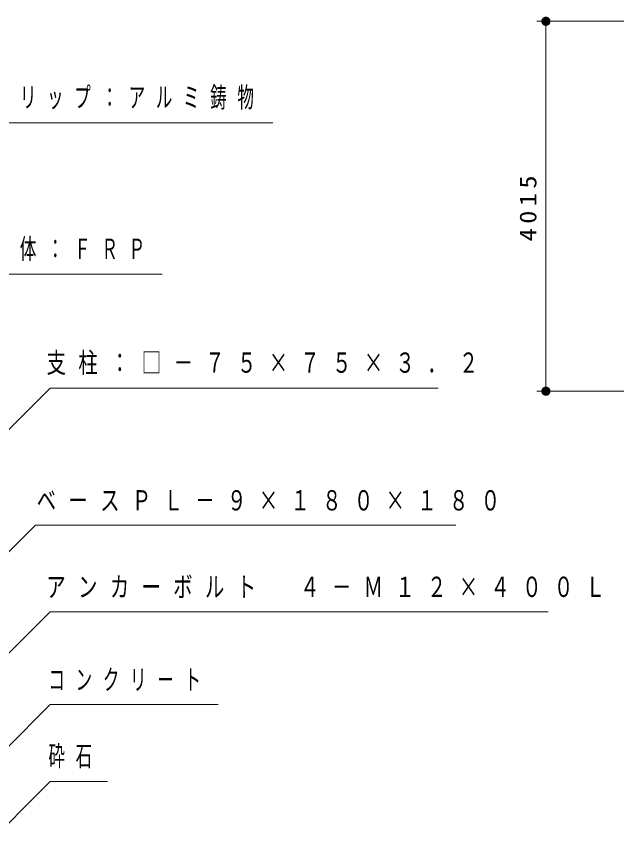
# Model space of a CAD drawing. Units: millimetres on the paper, with parts at other scales. Extents: x -365 to 0, y 0 to 257.
# Drawn here: x -156 to -90.9, y 92.8 to 183.3 of the extents above; entities that cross this region are included whole.
import ezdxf

# ---------------------------------------------------------------- set-up
doc = ezdxf.new("R2010")
doc.units = ezdxf.units.MM
doc.layers.add('1_100', color=7, linetype='Continuous', lineweight=25)
doc.layers.add('1_20', color=7, linetype='Continuous', lineweight=25)
doc.styles.add('ＭＳ ゴシック', font='')
doc.styles.get('ＭＳ ゴシック').set_extended_font_data('MS Gothic')

# ---------------------------------------------------------------- blocks, each defined once
blk = doc.blocks.new('filled_dot')
at = {"color": 0, "linetype": 'Continuous', "lineweight": -2, "const_width": 1.25}
blk.add_lwpolyline([(-0.625, 0, 1), (0.625, 0, 1)], format="xyb", close=True, dxfattribs=at)

msp = doc.modelspace()

# ---------------------------------------------------------------- linework, layer by layer
at = {"layer": '1_100', "lineweight": 13}
for p, q in [((-78.377, 182.765), (-99.583, 182.765)), ((-98.583, 142.615), (-98.583, 182.765)), ((-78.377, 142.615), (-99.583, 142.615))]:
    msp.add_line(p, q, dxfattribs=at)
at = {"layer": '1_20', "lineweight": 13}
for points in [[(-166.732, 163.234), (-158.215, 171.751), (-128.215, 171.751)], [(-164.798, 148.724), (-158.215, 155.307), (-140.215, 155.307)], [(-170.348, 124.97), (-152.375, 142.943), (-110.288, 142.943)], [(-166.959, 115.111), (-153.991, 128.08), (-108.359, 128.08)], [(-167.855, 103.19), (-152.375, 118.67), (-98.333, 118.67)], [(-162.203, 98.766), (-152.375, 108.595), (-134.161, 108.595)], [(-159.853, 92.784), (-152.375, 100.262), (-146.161, 100.262)]]:
    msp.add_lwpolyline(points, dxfattribs=at)

# ---------------------------------------------------------------- block references
at = {"layer": '1_100', "lineweight": 13, "xscale": 0.4, "yscale": 0.4}
for p, rotation in [((-98.583, 182.765), 270), ((-98.583, 142.615), 90)]:
    msp.add_blockref('filled_dot', p, dxfattribs=dict(at, rotation=rotation))

# ---------------------------------------------------------------- texts
at = {"layer": '1_100', "insert": (-99.583, 162.69), "char_height": 1.833, "attachment_point": 8, "rotation": 90, "style": 'ＭＳ ゴシック'}
msp.add_mtext('\\T1.33;\\W1.15;4015', dxfattribs=at)
at = {"layer": '1_20', "char_height": 2.199, "attachment_point": 4, "style": 'ＭＳ ゴシック'}
for s, insert in [('\\T1.64;\\W0.6;グリップ：アルミ鋳物', (-158.632, 174.401)), ('\\T1.64;\\W0.6;本体：ＦＲＰ', (-158.632, 157.957)), ('\\T1.64;\\W0.7;支柱：□－７５×７５×３．２', (-152.769, 145.593)), ('\\T1.64;\\W0.7;ベースＰＬ－９×１８０×１８０', (-153.846, 130.73)), ('\\T1.64;\\W0.7;アンカーボルト\u3000４－Ｍ１２×４００Ｌ', (-152.803, 121.32)), ('\\T1.64;\\W0.6;コンクリート', (-152.578, 111.245)), ('\\T1.64;\\W0.6;砕石', (-152.578, 102.912))]:
    msp.add_mtext(s, dxfattribs=dict(at, insert=insert))

doc.saveas('drawing.dxf')
